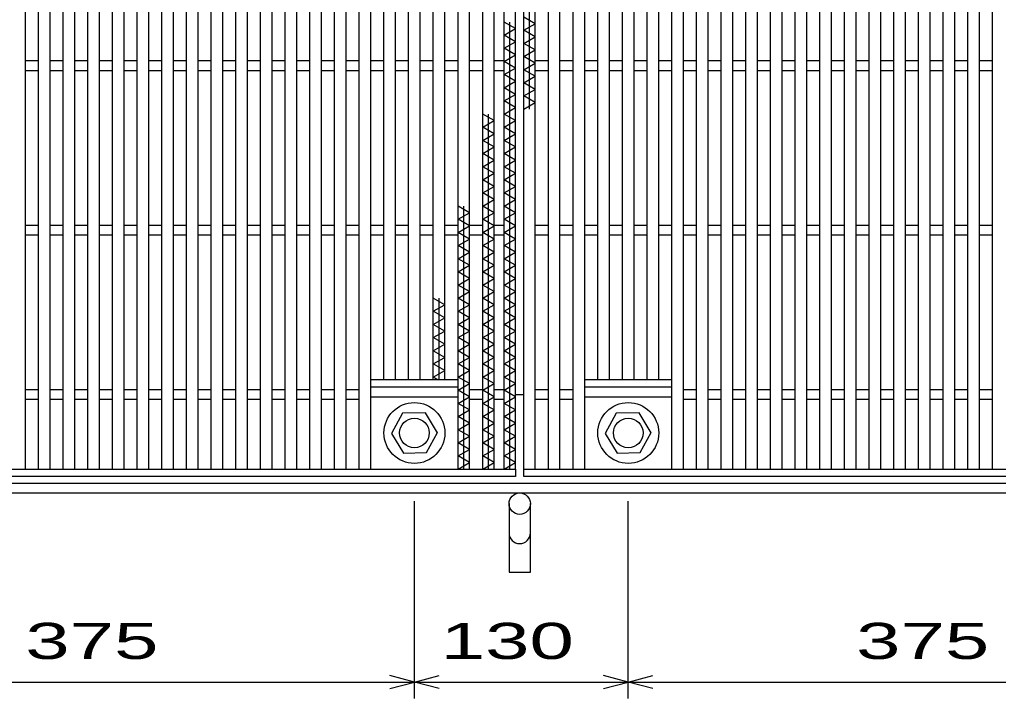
# Model space of a CAD drawing. Units: millimetres, scale not verified. Extents: x -1820 to 1731, y -1282 to 1054.
# Drawn here: x -1154 to -559, y -236 to 177 of the extents above; entities that cross this region are included whole.
import ezdxf
from ezdxf.enums import TextEntityAlignment as Align

# ---------------------------------------------------------------- set-up
doc = ezdxf.new("R2010")
doc.units = ezdxf.units.MM
doc.header["$LTSCALE"] = 10
for name, color, linetype, lineweight in [('16', 3, 'Continuous', 25), ('19', 6, 'Continuous', 25), ('22', 2, 'Continuous', 25)]:
    doc.layers.add(name, color=color, linetype=linetype, lineweight=lineweight)
doc.styles.add('ベクトル', font='')
doc.styles.get('ベクトル').set_extended_font_data('ベクトル')

msp = doc.modelspace()

# ---------------------------------------------------------------- linework, layer by layer
at = {"layer": '16'}
for p, q in [((-1150.5, -96.5), (-1150.5, 394.5)), ((-1142.5, -96.5), (-1142.5, 394.5)), ((-1135.5, -96.5), (-1135.5, 394.5)), ((-1127.5, -96.5), (-1127.5, 394.5)), ((-1120.5, -96.5), (-1120.5, 394.5)), ((-1112.5, -96.5), (-1112.5, 394.5)), ((-1105.5, -96.5), (-1105.5, 394.5)), ((-1097.5, -96.5), (-1097.5, 394.5)), ((-1090.5, -96.5), (-1090.5, 394.5)), ((-1082.5, -96.5), (-1082.5, 394.5)), ((-1075.5, -96.5), (-1075.5, 394.5)), ((-1067.5, -96.5), (-1067.5, 394.5)), ((-1060.5, -96.5), (-1060.5, 394.5)), ((-1052.5, -96.5), (-1052.5, 394.5)), ((-1045.5, -96.5), (-1045.5, 394.5)), ((-1037.5, -96.5), (-1037.5, 394.5)), ((-1030.5, -96.5), (-1030.5, 394.5)), ((-1022.5, -96.5), (-1022.5, 394.5)), ((-1015.5, -96.5), (-1015.5, 394.5)), ((-1007.5, -96.5), (-1007.5, 394.5)), ((-1000.5, -96.5), (-1000.5, 394.5)), ((-992.5, -96.5), (-992.5, 394.5)), ((-985.5, -96.5), (-985.5, 394.5)), ((-977.5, -96.5), (-977.5, 394.5)), ((-970.5, -96.5), (-970.5, 394.5)), ((-962.5, -96.5), (-962.5, 394.5)), ((-955.5, -96.5), (-955.5, 394.5)), ((-947.5, -96.5), (-947.5, 394.5)), ((-940.5, -96.5), (-940.5, 394.5)), ((-887.5, -96.5), (-887.5, 394.5)), ((-880.5, -96.5), (-880.5, 394.5)), ((-872.5, -96.5), (-872.5, 394.5)), ((-865.5, -96.5), (-865.5, 394.5)), ((-859.5, -96.5), (-859.5, 394.5)), ((-852.5, -96.5), (-852.5, 394.5)), ((-847.5, -96.5), (-847.5, 394.5)), ((-844, 122.5), (-844, 394.5)), ((-840.5, -96.5), (-840.5, 394.5)), ((-832.5, -96.5), (-832.5, 394.5)), ((-825.5, -96.5), (-825.5, 394.5)), ((-817.5, -96.5), (-817.5, 394.5)), ((-810.5, -96.5), (-810.5, 394.5)), ((-757.5, -96.5), (-757.5, 394.5)), ((-750.5, -96.5), (-750.5, 394.5)), ((-742.5, -96.5), (-742.5, 394.5)), ((-735.5, -96.5), (-735.5, 394.5)), ((-727.5, -96.5), (-727.5, 394.5)), ((-720.5, -96.5), (-720.5, 394.5)), ((-712.5, -96.5), (-712.5, 394.5)), ((-705.5, -96.5), (-705.5, 394.5)), ((-697.5, -96.5), (-697.5, 394.5)), ((-690.5, -96.5), (-690.5, 394.5)), ((-682.5, -96.5), (-682.5, 394.5)), ((-675.5, -96.5), (-675.5, 394.5)), ((-667.5, -96.5), (-667.5, 394.5)), ((-660.5, -96.5), (-660.5, 394.5)), ((-652.5, -96.5), (-652.5, 394.5)), ((-645.5, -96.5), (-645.5, 394.5)), ((-637.5, -96.5), (-637.5, 394.5)), ((-630.5, -96.5), (-630.5, 394.5)), ((-622.5, -96.5), (-622.5, 394.5)), ((-615.5, -96.5), (-615.5, 394.5)), ((-607.5, -96.5), (-607.5, 394.5)), ((-600.5, -96.5), (-600.5, 394.5)), ((-592.5, -96.5), (-592.5, 394.5)), ((-585.5, -96.5), (-585.5, 394.5)), ((-577.5, -96.5), (-577.5, 394.5)), ((-570.5, -96.5), (-570.5, 394.5)), ((-562.5, -96.5), (-562.5, 394.5)), ((-932.5, -42), (-932.5, 340)), ((-925.5, -42), (-925.5, 340)), ((-917.5, -42), (-917.5, 340)), ((-910.5, -42), (-910.5, 340)), ((-902.5, -42), (-902.5, 340)), ((-895.5, -42), (-895.5, 340)), ((-802.5, -42), (-802.5, 340)), ((-795.5, -42), (-795.5, 340)), ((-787.5, -42), (-787.5, 340)), ((-780.5, -42), (-780.5, 340)), ((-772.5, -42), (-772.5, 340)), ((-765.5, -42), (-765.5, 340)), ((-840.5, 174.5), (-847.5, 178.5)), ((-852.5, 171.5), (-859.5, 175.5)), ((-856, -96.5), (-856, 175.5)), ((-847.5, 170.5), (-840.5, 174.5)), ((-859.5, 167.5), (-852.5, 171.5)), ((-852.5, 163.5), (-859.5, 167.5)), ((-840.5, 166.5), (-847.5, 170.5)), ((-859.5, 159.5), (-852.5, 163.5)), ((-847.5, 162.5), (-840.5, 166.5)), ((-840.5, 158.5), (-847.5, 162.5)), ((-852.5, 155.5), (-859.5, 159.5)), ((-859.5, 151.5), (-852.5, 155.5)), ((-847.5, 154.5), (-840.5, 158.5)), ((-1150.5, 152), (-1142.5, 152)), ((-1135.5, 152), (-1127.5, 152)), ((-1120.5, 152), (-1112.5, 152)), ((-1105.5, 152), (-1097.5, 152)), ((-1090.5, 152), (-1082.5, 152)), ((-1075.5, 152), (-1067.5, 152)), ((-1060.5, 152), (-1052.5, 152)), ((-1045.5, 152), (-1037.5, 152)), ((-1030.5, 152), (-1022.5, 152)), ((-1015.5, 152), (-1007.5, 152)), ((-1000.5, 152), (-992.5, 152)), ((-985.5, 152), (-977.5, 152)), ((-970.5, 152), (-962.5, 152)), ((-955.5, 152), (-947.5, 152)), ((-940.5, 152), (-932.5, 152)), ((-925.5, 152), (-917.5, 152)), ((-910.5, 152), (-902.5, 152)), ((-895.5, 152), (-887.5, 152)), ((-880.5, 152), (-872.5, 152)), ((-865.5, 152), (-859.5, 152)), ((-852.5, 147.5), (-859.5, 151.5)), ((-840.5, 150.5), (-847.5, 154.5)), ((-847.5, 146.5), (-840.5, 150.5)), ((-840.5, 152), (-832.5, 152)), ((-825.5, 152), (-817.5, 152)), ((-810.5, 152), (-802.5, 152)), ((-795.5, 152), (-787.5, 152)), ((-780.5, 152), (-772.5, 152)), ((-765.5, 152), (-757.5, 152)), ((-750.5, 152), (-742.5, 152)), ((-735.5, 152), (-727.5, 152)), ((-720.5, 152), (-712.5, 152)), ((-705.5, 152), (-697.5, 152)), ((-690.5, 152), (-682.5, 152)), ((-675.5, 152), (-667.5, 152)), ((-660.5, 152), (-652.5, 152)), ((-645.5, 152), (-637.5, 152)), ((-630.5, 152), (-622.5, 152)), ((-615.5, 152), (-607.5, 152)), ((-600.5, 152), (-592.5, 152)), ((-585.5, 152), (-577.5, 152)), ((-570.5, 152), (-562.5, 152)), ((-1150.5, 146), (-1142.5, 146)), ((-1135.5, 146), (-1127.5, 146)), ((-1120.5, 146), (-1112.5, 146)), ((-1105.5, 146), (-1097.5, 146)), ((-1090.5, 146), (-1082.5, 146)), ((-1075.5, 146), (-1067.5, 146)), ((-1060.5, 146), (-1052.5, 146)), ((-1045.5, 146), (-1037.5, 146)), ((-1030.5, 146), (-1022.5, 146)), ((-1015.5, 146), (-1007.5, 146)), ((-1000.5, 146), (-992.5, 146)), ((-985.5, 146), (-977.5, 146)), ((-970.5, 146), (-962.5, 146)), ((-955.5, 146), (-947.5, 146)), ((-940.5, 146), (-932.5, 146)), ((-925.5, 146), (-917.5, 146)), ((-910.5, 146), (-902.5, 146)), ((-895.5, 146), (-887.5, 146)), ((-880.5, 146), (-872.5, 146)), ((-865.5, 146), (-859.5, 146)), ((-859.5, 143.5), (-852.5, 147.5)), ((-852.5, 139.5), (-859.5, 143.5)), ((-840.5, 142.5), (-847.5, 146.5)), ((-840.5, 146), (-832.5, 146)), ((-825.5, 146), (-817.5, 146)), ((-810.5, 146), (-802.5, 146)), ((-795.5, 146), (-787.5, 146)), ((-780.5, 146), (-772.5, 146)), ((-765.5, 146), (-757.5, 146)), ((-750.5, 146), (-742.5, 146)), ((-735.5, 146), (-727.5, 146)), ((-720.5, 146), (-712.5, 146)), ((-705.5, 146), (-697.5, 146)), ((-690.5, 146), (-682.5, 146)), ((-675.5, 146), (-667.5, 146)), ((-660.5, 146), (-652.5, 146)), ((-645.5, 146), (-637.5, 146)), ((-630.5, 146), (-622.5, 146)), ((-615.5, 146), (-607.5, 146)), ((-600.5, 146), (-592.5, 146)), ((-585.5, 146), (-577.5, 146)), ((-570.5, 146), (-562.5, 146)), ((-859.5, 135.5), (-852.5, 139.5)), ((-847.5, 138.5), (-840.5, 142.5)), ((-840.5, 134.5), (-847.5, 138.5)), ((-852.5, 131.5), (-859.5, 135.5)), ((-859.5, 127.5), (-852.5, 131.5)), ((-847.5, 130.5), (-840.5, 134.5)), ((-852.5, 123.5), (-859.5, 127.5)), ((-840.5, 126.5), (-847.5, 130.5)), ((-847.5, 122.5), (-840.5, 126.5)), ((-865.5, 115.5), (-872.5, 119.5)), ((-869, -96.5), (-869, 119.5)), ((-859.5, 119.5), (-852.5, 123.5)), ((-852.5, 115.5), (-859.5, 119.5)), ((-872.5, 111.5), (-865.5, 115.5)), ((-859.5, 111.5), (-852.5, 115.5)), ((-865.5, 107.5), (-872.5, 111.5)), ((-872.5, 103.5), (-865.5, 107.5)), ((-852.5, 107.5), (-859.5, 111.5)), ((-859.5, 103.5), (-852.5, 107.5)), ((-865.5, 99.5), (-872.5, 103.5)), ((-852.5, 99.5), (-859.5, 103.5)), ((-872.5, 95.5), (-865.5, 99.5)), ((-865.5, 91.5), (-872.5, 95.5)), ((-859.5, 95.5), (-852.5, 99.5)), ((-852.5, 91.5), (-859.5, 95.5)), ((-872.5, 87.5), (-865.5, 91.5)), ((-859.5, 87.5), (-852.5, 91.5)), ((-865.5, 83.5), (-872.5, 87.5)), ((-872.5, 79.5), (-865.5, 83.5)), ((-852.5, 83.5), (-859.5, 87.5)), ((-859.5, 79.5), (-852.5, 83.5)), ((-865.5, 75.5), (-872.5, 79.5)), ((-852.5, 75.5), (-859.5, 79.5)), ((-872.5, 71.5), (-865.5, 75.5)), ((-865.5, 67.5), (-872.5, 71.5)), ((-859.5, 71.5), (-852.5, 75.5)), ((-852.5, 67.5), (-859.5, 71.5)), ((-872.5, 63.5), (-865.5, 67.5)), ((-859.5, 63.5), (-852.5, 67.5)), ((-880.5, 59.5), (-887.5, 63.5)), ((-887.5, 55.5), (-880.5, 59.5)), ((-884, -96.5), (-884, 63.5)), ((-865.5, 59.5), (-872.5, 63.5)), ((-872.5, 55.5), (-865.5, 59.5)), ((-852.5, 59.5), (-859.5, 63.5)), ((-859.5, 55.5), (-852.5, 59.5)), ((-880.5, 51.5), (-887.5, 55.5)), ((-865.5, 51.5), (-872.5, 55.5)), ((-852.5, 51.5), (-859.5, 55.5)), ((-1150.5, 52), (-1142.5, 52)), ((-1135.5, 52), (-1127.5, 52)), ((-1120.5, 52), (-1112.5, 52)), ((-1105.5, 52), (-1097.5, 52)), ((-1090.5, 52), (-1082.5, 52)), ((-1075.5, 52), (-1067.5, 52)), ((-1060.5, 52), (-1052.5, 52)), ((-1045.5, 52), (-1037.5, 52)), ((-1030.5, 52), (-1022.5, 52)), ((-1015.5, 52), (-1007.5, 52)), ((-1000.5, 52), (-992.5, 52)), ((-985.5, 52), (-977.5, 52)), ((-970.5, 52), (-962.5, 52)), ((-955.5, 52), (-947.5, 52)), ((-940.5, 52), (-932.5, 52)), ((-925.5, 52), (-917.5, 52)), ((-910.5, 52), (-902.5, 52)), ((-895.5, 52), (-887.5, 52)), ((-887.5, 47.5), (-880.5, 51.5)), ((-880.5, 52), (-872.5, 52)), ((-872.5, 47.5), (-865.5, 51.5)), ((-865.5, 52), (-859.5, 52)), ((-859.5, 47.5), (-852.5, 51.5)), ((-840.5, 52), (-832.5, 52)), ((-825.5, 52), (-817.5, 52)), ((-810.5, 52), (-802.5, 52)), ((-795.5, 52), (-787.5, 52)), ((-780.5, 52), (-772.5, 52)), ((-765.5, 52), (-757.5, 52)), ((-750.5, 52), (-742.5, 52)), ((-735.5, 52), (-727.5, 52)), ((-720.5, 52), (-712.5, 52)), ((-705.5, 52), (-697.5, 52)), ((-690.5, 52), (-682.5, 52)), ((-675.5, 52), (-667.5, 52)), ((-660.5, 52), (-652.5, 52)), ((-645.5, 52), (-637.5, 52)), ((-630.5, 52), (-622.5, 52)), ((-615.5, 52), (-607.5, 52)), ((-600.5, 52), (-592.5, 52)), ((-585.5, 52), (-577.5, 52)), ((-570.5, 52), (-562.5, 52)), ((-1150.5, 46), (-1142.5, 46)), ((-1135.5, 46), (-1127.5, 46)), ((-1120.5, 46), (-1112.5, 46)), ((-1105.5, 46), (-1097.5, 46)), ((-1090.5, 46), (-1082.5, 46)), ((-1075.5, 46), (-1067.5, 46)), ((-1060.5, 46), (-1052.5, 46)), ((-1045.5, 46), (-1037.5, 46)), ((-1030.5, 46), (-1022.5, 46)), ((-1015.5, 46), (-1007.5, 46)), ((-1000.5, 46), (-992.5, 46)), ((-985.5, 46), (-977.5, 46)), ((-970.5, 46), (-962.5, 46)), ((-955.5, 46), (-947.5, 46)), ((-940.5, 46), (-932.5, 46)), ((-925.5, 46), (-917.5, 46)), ((-910.5, 46), (-902.5, 46)), ((-895.5, 46), (-887.5, 46)), ((-880.5, 43.5), (-887.5, 47.5)), ((-887.5, 39.5), (-880.5, 43.5)), ((-880.5, 46), (-872.5, 46)), ((-865.5, 43.5), (-872.5, 47.5)), ((-872.5, 39.5), (-865.5, 43.5)), ((-865.5, 46), (-859.5, 46)), ((-852.5, 43.5), (-859.5, 47.5)), ((-859.5, 39.5), (-852.5, 43.5)), ((-840.5, 46), (-832.5, 46)), ((-825.5, 46), (-817.5, 46)), ((-810.5, 46), (-802.5, 46)), ((-795.5, 46), (-787.5, 46)), ((-780.5, 46), (-772.5, 46)), ((-765.5, 46), (-757.5, 46)), ((-750.5, 46), (-742.5, 46)), ((-735.5, 46), (-727.5, 46)), ((-720.5, 46), (-712.5, 46)), ((-705.5, 46), (-697.5, 46)), ((-690.5, 46), (-682.5, 46)), ((-675.5, 46), (-667.5, 46)), ((-660.5, 46), (-652.5, 46)), ((-645.5, 46), (-637.5, 46)), ((-630.5, 46), (-622.5, 46)), ((-615.5, 46), (-607.5, 46)), ((-600.5, 46), (-592.5, 46)), ((-585.5, 46), (-577.5, 46)), ((-570.5, 46), (-562.5, 46)), ((-880.5, 35.5), (-887.5, 39.5)), ((-865.5, 35.5), (-872.5, 39.5)), ((-852.5, 35.5), (-859.5, 39.5)), ((-887.5, 31.5), (-880.5, 35.5)), ((-880.5, 27.5), (-887.5, 31.5)), ((-872.5, 31.5), (-865.5, 35.5)), ((-865.5, 27.5), (-872.5, 31.5)), ((-859.5, 31.5), (-852.5, 35.5)), ((-852.5, 27.5), (-859.5, 31.5)), ((-887.5, 23.5), (-880.5, 27.5)), ((-872.5, 23.5), (-865.5, 27.5)), ((-859.5, 23.5), (-852.5, 27.5)), ((-880.5, 19.5), (-887.5, 23.5)), ((-887.5, 15.5), (-880.5, 19.5)), ((-865.5, 19.5), (-872.5, 23.5)), ((-872.5, 15.5), (-865.5, 19.5)), ((-852.5, 19.5), (-859.5, 23.5)), ((-859.5, 15.5), (-852.5, 19.5)), ((-880.5, 11.5), (-887.5, 15.5)), ((-865.5, 11.5), (-872.5, 15.5)), ((-852.5, 11.5), (-859.5, 15.5)), ((-895.5, 3.5), (-902.5, 7.5)), ((-899, -42), (-899, 7.5)), ((-887.5, 7.5), (-880.5, 11.5)), ((-880.5, 3.5), (-887.5, 7.5)), ((-872.5, 7.5), (-865.5, 11.5)), ((-865.5, 3.5), (-872.5, 7.5)), ((-859.5, 7.5), (-852.5, 11.5)), ((-852.5, 3.5), (-859.5, 7.5)), ((-902.5, -0.5), (-895.5, 3.5)), ((-887.5, -0.5), (-880.5, 3.5)), ((-872.5, -0.5), (-865.5, 3.5)), ((-859.5, -0.5), (-852.5, 3.5)), ((-895.5, -4.5), (-902.5, -0.5)), ((-902.5, -8.5), (-895.5, -4.5)), ((-880.5, -4.5), (-887.5, -0.5)), ((-887.5, -8.5), (-880.5, -4.5)), ((-865.5, -4.5), (-872.5, -0.5)), ((-872.5, -8.5), (-865.5, -4.5)), ((-852.5, -4.5), (-859.5, -0.5)), ((-859.5, -8.5), (-852.5, -4.5)), ((-895.5, -12.5), (-902.5, -8.5)), ((-880.5, -12.5), (-887.5, -8.5)), ((-865.5, -12.5), (-872.5, -8.5)), ((-852.5, -12.5), (-859.5, -8.5)), ((-902.5, -16.5), (-895.5, -12.5)), ((-895.5, -20.5), (-902.5, -16.5)), ((-887.5, -16.5), (-880.5, -12.5)), ((-880.5, -20.5), (-887.5, -16.5)), ((-872.5, -16.5), (-865.5, -12.5)), ((-865.5, -20.5), (-872.5, -16.5)), ((-859.5, -16.5), (-852.5, -12.5)), ((-852.5, -20.5), (-859.5, -16.5)), ((-902.5, -24.5), (-895.5, -20.5)), ((-887.5, -24.5), (-880.5, -20.5)), ((-872.5, -24.5), (-865.5, -20.5)), ((-859.5, -24.5), (-852.5, -20.5)), ((-895.5, -28.5), (-902.5, -24.5)), ((-902.5, -32.5), (-895.5, -28.5)), ((-880.5, -28.5), (-887.5, -24.5)), ((-887.5, -32.5), (-880.5, -28.5)), ((-865.5, -28.5), (-872.5, -24.5)), ((-872.5, -32.5), (-865.5, -28.5)), ((-852.5, -28.5), (-859.5, -24.5)), ((-859.5, -32.5), (-852.5, -28.5)), ((-895.5, -36.5), (-902.5, -32.5)), ((-880.5, -36.5), (-887.5, -32.5)), ((-865.5, -36.5), (-872.5, -32.5)), ((-852.5, -36.5), (-859.5, -32.5)), ((-902.5, -40.5), (-895.5, -36.5)), ((-899.87, -42), (-902.5, -40.5)), ((-887.5, -40.5), (-880.5, -36.5)), ((-880.5, -44.5), (-887.5, -40.5)), ((-872.5, -40.5), (-865.5, -36.5)), ((-865.5, -44.5), (-872.5, -40.5)), ((-859.5, -40.5), (-852.5, -36.5)), ((-852.5, -44.5), (-859.5, -40.5)), ((-940.5, -42), (-887.5, -42)), ((-940.5, -46.5), (-940.5, -42)), ((-940.5, -46.5), (-887.5, -46.5)), ((-887.5, -46.5), (-887.5, -42)), ((-887.5, -48.5), (-880.5, -44.5)), ((-872.5, -48.5), (-865.5, -44.5)), ((-859.5, -48.5), (-852.5, -44.5)), ((-810.5, -42), (-757.5, -42)), ((-810.5, -46.5), (-810.5, -42)), ((-810.5, -46.5), (-757.5, -46.5)), ((-757.5, -46.5), (-757.5, -42)), ((-1150.5, -48), (-1142.5, -48)), ((-1135.5, -48), (-1127.5, -48)), ((-1120.5, -48), (-1112.5, -48)), ((-1105.5, -48), (-1097.5, -48)), ((-1090.5, -48), (-1082.5, -48)), ((-1075.5, -48), (-1067.5, -48)), ((-1060.5, -48), (-1052.5, -48)), ((-1045.5, -48), (-1037.5, -48)), ((-1030.5, -48), (-1022.5, -48)), ((-1015.5, -48), (-1007.5, -48)), ((-1000.5, -48), (-992.5, -48)), ((-985.5, -48), (-977.5, -48)), ((-970.5, -48), (-962.5, -48)), ((-955.5, -48), (-947.5, -48)), ((-940.5, -52.5), (-887.5, -52.5)), ((-880.5, -52.5), (-887.5, -48.5)), ((-887.5, -56.5), (-880.5, -52.5)), ((-880.5, -48), (-872.5, -48)), ((-865.5, -52.5), (-872.5, -48.5)), ((-872.5, -56.5), (-865.5, -52.5)), ((-865.5, -48), (-859.5, -48)), ((-852.5, -52.5), (-859.5, -48.5)), ((-859.5, -56.5), (-852.5, -52.5)), ((-840.5, -48), (-832.5, -48)), ((-825.5, -48), (-817.5, -48)), ((-810.5, -52.5), (-757.5, -52.5)), ((-750.5, -48), (-742.5, -48)), ((-735.5, -48), (-727.5, -48)), ((-720.5, -48), (-712.5, -48)), ((-705.5, -48), (-697.5, -48)), ((-690.5, -48), (-682.5, -48)), ((-675.5, -48), (-667.5, -48)), ((-660.5, -48), (-652.5, -48)), ((-645.5, -48), (-637.5, -48)), ((-630.5, -48), (-622.5, -48)), ((-615.5, -48), (-607.5, -48)), ((-600.5, -48), (-592.5, -48)), ((-585.5, -48), (-577.5, -48)), ((-570.5, -48), (-562.5, -48)), ((-1150.5, -54), (-1142.5, -54)), ((-1135.5, -54), (-1127.5, -54)), ((-1120.5, -54), (-1112.5, -54)), ((-1105.5, -54), (-1097.5, -54)), ((-1090.5, -54), (-1082.5, -54)), ((-1075.5, -54), (-1067.5, -54)), ((-1060.5, -54), (-1052.5, -54)), ((-1045.5, -54), (-1037.5, -54)), ((-1030.5, -54), (-1022.5, -54)), ((-1015.5, -54), (-1007.5, -54)), ((-1000.5, -54), (-992.5, -54)), ((-985.5, -54), (-977.5, -54)), ((-970.5, -54), (-962.5, -54)), ((-955.5, -54), (-947.5, -54)), ((-880.5, -60.5), (-887.5, -56.5)), ((-880.5, -54), (-872.5, -54)), ((-865.5, -60.5), (-872.5, -56.5)), ((-865.5, -54), (-859.5, -54)), ((-852.5, -60.5), (-859.5, -56.5)), ((-840.5, -54), (-832.5, -54)), ((-825.5, -54), (-817.5, -54)), ((-750.5, -54), (-742.5, -54)), ((-735.5, -54), (-727.5, -54)), ((-720.5, -54), (-712.5, -54)), ((-705.5, -54), (-697.5, -54)), ((-690.5, -54), (-682.5, -54)), ((-675.5, -54), (-667.5, -54)), ((-660.5, -54), (-652.5, -54)), ((-645.5, -54), (-637.5, -54)), ((-630.5, -54), (-622.5, -54)), ((-615.5, -54), (-607.5, -54)), ((-600.5, -54), (-592.5, -54)), ((-585.5, -54), (-577.5, -54)), ((-570.5, -54), (-562.5, -54)), ((-921.29, -62.55), (-928, -74.84)), ((-907.3, -62.21), (-921.29, -62.55)), ((-900, -74.5), (-907.3, -62.21)), ((-887.5, -64.5), (-880.5, -60.5)), ((-880.5, -68.5), (-887.5, -64.5)), ((-872.5, -64.5), (-865.5, -60.5)), ((-865.5, -68.5), (-872.5, -64.5)), ((-859.5, -64.5), (-852.5, -60.5)), ((-852.5, -68.5), (-859.5, -64.5)), ((-791.29, -62.55), (-798, -74.84)), ((-777.3, -62.21), (-791.29, -62.55)), ((-770, -74.5), (-777.3, -62.21)), ((-887.5, -72.5), (-880.5, -68.5)), ((-872.5, -72.5), (-865.5, -68.5)), ((-859.5, -72.5), (-852.5, -68.5)), ((-928, -74.84), (-920.7, -86.79)), ((-906.71, -86.45), (-900, -74.16)), ((-880.5, -76.5), (-887.5, -72.5)), ((-887.5, -80.5), (-880.5, -76.5)), ((-865.5, -76.5), (-872.5, -72.5)), ((-872.5, -80.5), (-865.5, -76.5)), ((-852.5, -76.5), (-859.5, -72.5)), ((-859.5, -80.5), (-852.5, -76.5)), ((-798, -74.84), (-790.7, -86.79)), ((-776.71, -86.45), (-770, -74.16)), ((-880.5, -84.5), (-887.5, -80.5)), ((-865.5, -84.5), (-872.5, -80.5)), ((-852.5, -84.5), (-859.5, -80.5)), ((-920.7, -86.79), (-906.71, -86.45)), ((-887.5, -88.5), (-880.5, -84.5)), ((-880.5, -92.5), (-887.5, -88.5)), ((-872.5, -88.5), (-865.5, -84.5)), ((-865.5, -92.5), (-872.5, -88.5)), ((-859.5, -88.5), (-852.5, -84.5)), ((-852.5, -92.5), (-859.5, -88.5)), ((-790.7, -86.79), (-776.71, -86.45)), ((-887.5, -96.5), (-880.5, -92.5)), ((-872.5, -96.5), (-865.5, -92.5)), ((-859.5, -96.5), (-852.5, -92.5)), ((-1352.5, -96.5), (-852.5, -96.5)), ((-852.5, -101), (-1352.5, -101)), ((-1157.5, -96.5), (-1150.5, -96.5)), ((-1142.5, -96.5), (-1135.5, -96.5)), ((-1127.5, -96.5), (-1120.5, -96.5)), ((-1112.5, -96.5), (-1105.5, -96.5)), ((-1097.5, -96.5), (-1090.5, -96.5)), ((-1082.5, -96.5), (-1075.5, -96.5)), ((-1067.5, -96.5), (-1060.5, -96.5)), ((-1052.5, -96.5), (-1045.5, -96.5)), ((-1037.5, -96.5), (-1030.5, -96.5)), ((-1022.5, -96.5), (-1015.5, -96.5)), ((-1007.5, -96.5), (-1000.5, -96.5)), ((-992.5, -96.5), (-985.5, -96.5)), ((-977.5, -96.5), (-970.5, -96.5)), ((-962.5, -96.5), (-955.5, -96.5)), ((-947.5, -96.5), (-940.5, -96.5)), ((-932.5, -96.5), (-925.5, -96.5)), ((-917.5, -96.5), (-910.5, -96.5)), ((-902.5, -96.5), (-895.5, -96.5)), ((-887.5, -96.5), (-880.5, -96.5)), ((-872.5, -96.5), (-865.5, -96.5)), ((-859.5, -96.5), (-852.5, -96.5)), ((-852.5, -96.5), (-852.5, -101)), ((-847.5, -96.5), (-347.5, -96.5)), ((-847.5, -101), (-847.5, -96.5)), ((-847.5, -96.5), (-840.5, -96.5)), ((-347.5, -101), (-847.5, -101)), ((-832.5, -96.5), (-825.5, -96.5)), ((-817.5, -96.5), (-810.5, -96.5)), ((-802.5, -96.5), (-795.5, -96.5)), ((-787.5, -96.5), (-780.5, -96.5)), ((-772.5, -96.5), (-765.5, -96.5)), ((-757.5, -96.5), (-750.5, -96.5)), ((-742.5, -96.5), (-735.5, -96.5)), ((-727.5, -96.5), (-720.5, -96.5)), ((-712.5, -96.5), (-705.5, -96.5)), ((-697.5, -96.5), (-690.5, -96.5)), ((-682.5, -96.5), (-675.5, -96.5)), ((-667.5, -96.5), (-660.5, -96.5)), ((-652.5, -96.5), (-645.5, -96.5)), ((-637.5, -96.5), (-630.5, -96.5)), ((-622.5, -96.5), (-615.5, -96.5)), ((-607.5, -96.5), (-600.5, -96.5)), ((-592.5, -96.5), (-585.5, -96.5)), ((-577.5, -96.5), (-570.5, -96.5)), ((-562.5, -96.5), (-555.5, -96.5))]:
    msp.add_line(p, q, dxfattribs=at)
for centre, radius in [((-914, -74.5), 18.5), ((-784, -74.5), 18.5), ((-914, -74.5), 9), ((-784, -74.5), 9)]:
    msp.add_circle(centre, radius, dxfattribs=at)
at = {"layer": '19'}
for p, q in [((-852.5, -51), (-847.5, -51)), ((-1355, -105), (-345, -105)), ((-1355, -111), (-345, -111)), ((-856.5, -117.5), (-856.5, -159.12)), ((-843.5, -159.12), (-843.5, -117.5)), ((-856.5, -159.12), (-843.5, -159.12))]:
    msp.add_line(p, q, dxfattribs=at)
msp.add_circle((-850, -117.5), 6.5, dxfattribs=at)
msp.add_arc((-850, -135.34), 6.5, 180, 0, dxfattribs=at)
at = {"layer": '22', "color": 4}
for p, q in [((-914, -236), (-914, -116)), ((-784, -236), (-784, -116)), ((-1289, -226), (-914, -226)), ((-914, -226), (-929, -222)), ((-929, -230), (-914, -226)), ((-914, -226), (-899, -222)), ((-899, -230), (-914, -226)), ((-914, -226), (-784, -226)), ((-784, -226), (-799, -222)), ((-799, -230), (-784, -226)), ((-784, -226), (-769, -222)), ((-769, -230), (-784, -226)), ((-784, -226), (-409, -226))]:
    msp.add_line(p, q, dxfattribs=at)

# ---------------------------------------------------------------- texts
at = {"layer": '22', "style": 'ベクトル', "width": 1.65}
for s, p in [(' 375 ', (-1164, -201)), (' 130 ', (-911.5, -201)), (' 375 ', (-659, -201))]:
    msp.add_text(s, height=21.99, dxfattribs=at).set_placement(p, align=Align.MIDDLE_LEFT)

doc.saveas('drawing.dxf')
